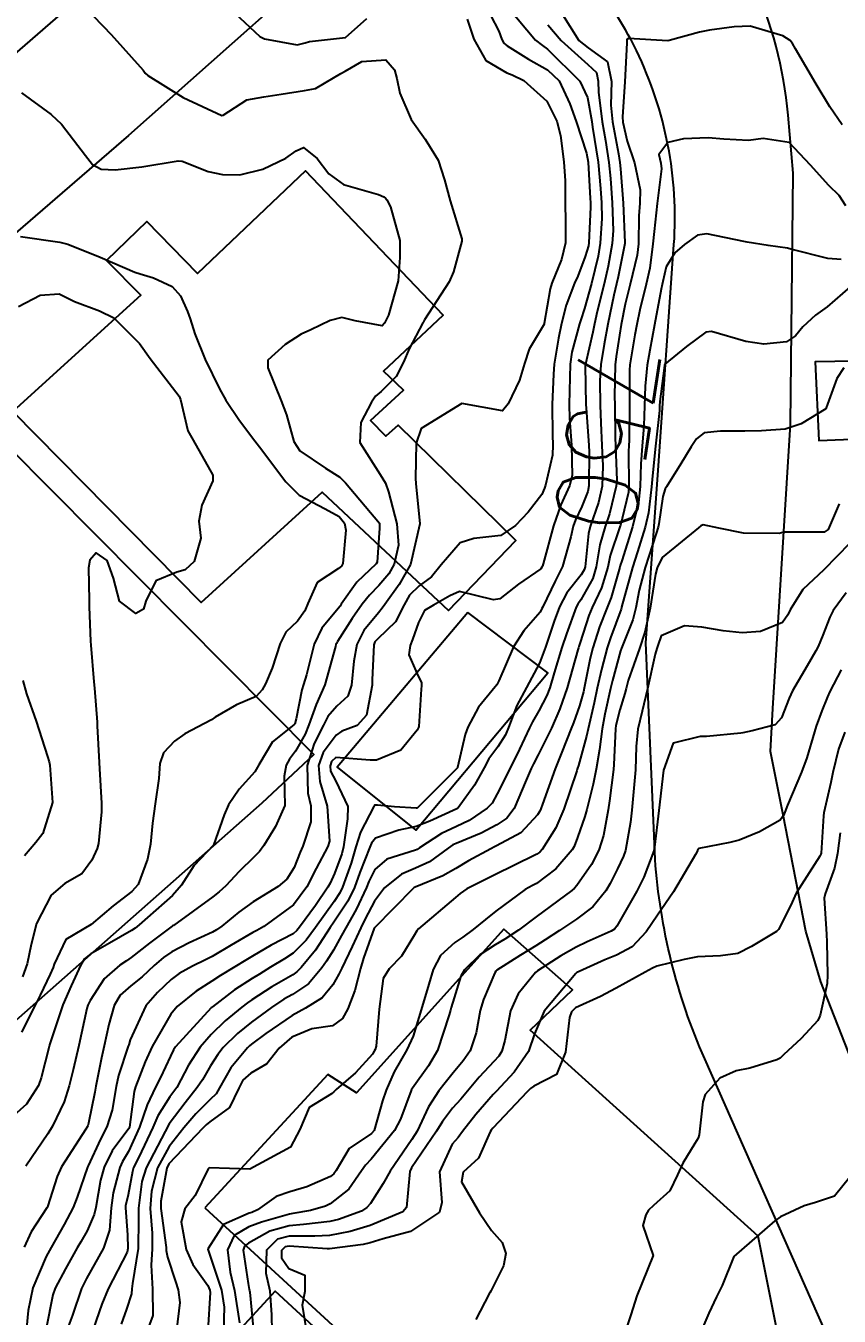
# Model space of a CAD drawing. Header units: metres. Extents: x 318500 to 325275, y 7408834 to 7428799.
# Drawn here: x 323023.5 to 323063.7, y 7421171.3 to 7421235.1 of the extents above; entities that cross this region are included whole.
import ezdxf
from ezdxf.enums import TextEntityAlignment as Align

# ---------------------------------------------------------------- set-up
doc = ezdxf.new("R2010")
doc.units = ezdxf.units.M
doc.header["$MEASUREMENT"] = 0
for name, color, linetype in [('Cotas', 45, 'Continuous'), ('Curvas de Nivel 1m', 11, 'Continuous'), ('Curvas de Nivel 5m', 15, 'Continuous'), ('Edificações', 30, 'Continuous'), ('Linha Férrea', 20, 'Continuous'), ('Vias Primárias', 230, 'Continuous')]:
    doc.layers.add(name, color=color, linetype=linetype)
doc.styles.add('Style-STANDARD', font='STANDARD.shx')

msp = doc.modelspace()

# ---------------------------------------------------------------- linework, layer by layer
at = {"layer": 'Curvas de Nivel 1m', "flags": 128}
for points, elevation in [([(323025.777, 7421236.724), (323027.326, 7421235.101), (323027.732, 7421234.696), (323029.303, 7421232.934), (323029.414, 7421232.791), (323029.535, 7421232.676), (323031.284, 7421231.575), (323033.205, 7421230.687), (323033.271, 7421230.713), (323034.433, 7421231.458), (323035.285, 7421231.607), (323036.134, 7421231.74), (323037.29, 7421231.931), (323037.83, 7421232.027), (323038.728, 7421232.556), (323039.091, 7421232.763), (323039.303, 7421232.877), (323040.124, 7421233.353), (323041.309, 7421233.44), (323041.738, 7421232.947), (323041.857, 7421232.512), (323042.008, 7421231.791), (323042.563, 7421230.501), (323043.256, 7421229.528), (323043.899, 7421228.483), (323044.207, 7421227.503), (323044.502, 7421226.477), (323045.072, 7421224.591), (323045.077, 7421224.471), (323044.668, 7421222.967), (323044.445, 7421222.471), (323043.233, 7421220.581), (323043.178, 7421220.489), (323043.162, 7421220.467), (323043.139, 7421220.439), (323042.464, 7421219.156), (323042.185, 7421218.504), (323041.82, 7421217.788), (323041.088, 7421217.039), (323040.8, 7421216.807), (323040.6, 7421216.525), (323040.081, 7421215.519), (323040.028, 7421214.53), (323041.036, 7421212.948), (323041.294, 7421212.516), (323041.445, 7421212.092), (323041.863, 7421210.507), (323041.934, 7421209.45), (323041.732, 7421208.509), (323041.46, 7421208.025), (323040.964, 7421207.456), (323040.503, 7421206.979), (323040.146, 7421206.528), (323039.651, 7421205.822), (323038.922, 7421204.678), (323038.869, 7421204.593), (323038.844, 7421204.541), (323038.821, 7421204.444), (323038.293, 7421202.549), (323037.869, 7421201.572), (323037.501, 7421200.561), (323037.32, 7421200.107), (323036.85, 7421199.264), (323036.555, 7421198.864), (323036.383, 7421198.577), (323036.28, 7421198.024), (323036.312, 7421196.578), (323035.851, 7421195.538), (323035.275, 7421194.593), (323035.07, 7421194.311), (323034.781, 7421194.025), (323034.065, 7421193.313), (323033.394, 7421192.614), (323033.061, 7421192.312), (323032.755, 7421192.071), (323030.809, 7421190.649), (323030.765, 7421190.624), (323030.739, 7421190.609), (323029.622, 7421189.771), (323028.716, 7421189.062), (323028.491, 7421188.904), (323028.148, 7421188.686), (323027.387, 7421188.006), (323026.684, 7421186.939), (323026.602, 7421186.781), (323026.568, 7421186.702), (323026.522, 7421186.546), (323026.125, 7421184.708), (323025.851, 7421183.502), (323025.655, 7421182.715), (323025.401, 7421181.935), (323024.83, 7421180.727), (323024.596, 7421180.348), (323023.502, 7421178.746)], 756), ([(323046.077, 7421236.459), (323046.905, 7421234.868), (323047.046, 7421234.444), (323047.144, 7421234.269), (323047.317, 7421234.129), (323048.365, 7421233.479), (323049.305, 7421232.952), (323049.882, 7421232.404), (323050.412, 7421231.27), (323050.722, 7421230.395), (323051.247, 7421228.836), (323051.322, 7421228.389), (323051.427, 7421226.592), (323051.439, 7421226.387), (323051.441, 7421226.162), (323051.35, 7421224.388), (323051.33, 7421224.245), (323051.18, 7421223.716), (323050.804, 7421222.755), (323050.647, 7421222.395), (323050.237, 7421221.311), (323049.998, 7421220.401), (323049.847, 7421219.685), (323049.641, 7421218.405), (323049.601, 7421217.904), (323049.546, 7421216.403), (323049.553, 7421214.89), (323049.579, 7421214.402), (323049.556, 7421213.899), (323049.206, 7421212.407), (323049.164, 7421212.272), (323049.023, 7421211.961), (323048.348, 7421211.082), (323047.735, 7421210.429), (323046.995, 7421209.925), (323045.661, 7421209.786), (323044.991, 7421209.558), (323044.055, 7421208.474), (323043.574, 7421207.878), (323042.964, 7421207.432), (323042.485, 7421206.969), (323042.213, 7421206.501), (323041.785, 7421205.659), (323040.924, 7421204.818), (323040.777, 7421204.667), (323040.722, 7421204.522), (323040.635, 7421202.791), (323040.629, 7421202.523), (323040.357, 7421201.046), (323039.897, 7421200.53), (323039.144, 7421200.259), (323038.863, 7421200.063), (323038.207, 7421199.192), (323037.986, 7421198.553), (323038.051, 7421197.771), (323038.406, 7421196.546), (323038.526, 7421194.812), (323038.443, 7421194.545), (323037.859, 7421193.469), (323037.404, 7421192.56), (323036.751, 7421191.675), (323035.276, 7421190.592), (323034.929, 7421190.405), (323034.736, 7421190.303), (323033.667, 7421189.67), (323032.718, 7421189.12), (323032.39, 7421188.95), (323031.744, 7421188.634), (323031.082, 7421188.267), (323030.7, 7421187.97), (323030.015, 7421187.335), (323029.439, 7421186.669), (323028.663, 7421184.998), (323028.593, 7421184.749), (323028.572, 7421184.681), (323028.09, 7421183.233), (323027.966, 7421182.687), (323027.777, 7421181.524), (323027.51, 7421180.691), (323027.203, 7421180.085), (323026.581, 7421178.758), (323026.56, 7421178.7), (323026.046, 7421177.219), (323025.84, 7421176.711), (323025.394, 7421175.86), (323024.754, 7421174.726), (323024.516, 7421174.285), (323023.85, 7421172.74), (323023.614, 7421171.612), (323023.546, 7421170.744)], 754), ([(323047.344, 7421236.054), (323048.714, 7421234.419), (323049.055, 7421234.151), (323049.316, 7421233.964), (323050.916, 7421232.394), (323051.288, 7421231.584), (323051.495, 7421230.387), (323051.544, 7421230.108), (323051.812, 7421228.381), (323051.933, 7421227.086), (323051.977, 7421226.379), (323051.994, 7421225.592), (323051.923, 7421224.379), (323051.818, 7421223.743), (323051.494, 7421222.385), (323051.148, 7421221.156), (323050.951, 7421220.583), (323050.893, 7421220.392), (323050.517, 7421218.998), (323050.434, 7421218.397), (323050.399, 7421217.082), (323050.387, 7421216.39), (323050.405, 7421215.721), (323050.503, 7421214.388), (323050.525, 7421212.901), (323050.399, 7421212.389), (323049.967, 7421211.444), (323049.603, 7421210.401), (323049.094, 7421208.521), (323049.061, 7421208.409), (323049.033, 7421208.356), (323048.978, 7421208.285), (323047.875, 7421207.518), (323046.955, 7421206.803), (323046.644, 7421206.753), (323044.96, 7421207.159), (323044.487, 7421206.937), (323043.677, 7421206.479), (323043.221, 7421206.211), (323042.937, 7421205.628), (323042.629, 7421204.79), (323042.512, 7421204.496), (323042.453, 7421204.035), (323042.905, 7421202.966), (323043.072, 7421202.657), (323043.075, 7421202.487), (323043.054, 7421202.331), (323042.939, 7421200.489), (323042.925, 7421200.434), (323042.867, 7421200.3), (323042.047, 7421199.307), (323040.845, 7421198.822), (323040.543, 7421198.824), (323038.846, 7421198.945), (323038.627, 7421198.759), (323038.552, 7421198.544), (323038.576, 7421198.282), (323038.832, 7421197.779), (323039.426, 7421196.534), (323039.421, 7421195.923), (323039.212, 7421194.536), (323039.133, 7421194.189), (323038.77, 7421193.219), (323038.561, 7421192.745), (323038.443, 7421192.545), (323037.827, 7421191.63), (323037.046, 7421190.565), (323036.914, 7421190.391), (323036.735, 7421190.239), (323035.638, 7421189.675), (323034.718, 7421189.131), (323034.391, 7421188.927), (323033.842, 7421188.609), (323033.139, 7421188.18), (323032.699, 7421187.901), (323031.928, 7421187.395), (323030.987, 7421186.645), (323030.676, 7421186.266), (323029.754, 7421184.664), (323029.407, 7421183.911), (323028.929, 7421182.676), (323028.87, 7421182.433), (323028.626, 7421180.68), (323028.599, 7421180.614), (323027.769, 7421179.508), (323027.373, 7421178.692), (323027.202, 7421178.063), (323026.961, 7421176.696), (323026.889, 7421176.352), (323026.533, 7421175.553), (323026.221, 7421175.008), (323026.051, 7421174.707), (323025.466, 7421173.672), (323024.957, 7421172.723), (323024.838, 7421172.382), (323024.511, 7421170.729)], 753), ([(323050.06, 7421235.682), (323050.861, 7421234.395), (323051.316, 7421234.031), (323052.276, 7421233.342), (323052.479, 7421232.372), (323052.446, 7421231.209), (323052.533, 7421230.371), (323052.819, 7421228.793), (323052.885, 7421228.365), (323052.921, 7421228.049), (323053.052, 7421226.363), (323053.139, 7421224.413), (323053.134, 7421224.361), (323052.809, 7421222.722), (323052.726, 7421222.367), (323052.59, 7421221.804), (323052.295, 7421220.373), (323052.115, 7421219.385), (323051.953, 7421218.377), (323051.905, 7421217.571), (323051.917, 7421216.372), (323051.942, 7421215.501), (323052.004, 7421214.371), (323052.048, 7421213.367), (323052.007, 7421212.37), (323051.831, 7421211.558), (323051.418, 7421210.376), (323051.34, 7421210.033), (323051.17, 7421208.378), (323051.131, 7421208.225), (323050.974, 7421207.981), (323050.267, 7421207.084), (323049.902, 7421206.396), (323049.646, 7421205.692), (323049.207, 7421204.406), (323048.912, 7421203.617), (323048.278, 7421202.419), (323047.792, 7421201.521), (323047.375, 7421200.432), (323047.226, 7421200.073), (323046.856, 7421199.474), (323046.413, 7421198.878), (323046.182, 7421198.447), (323045.699, 7421197.584), (323044.899, 7421196.459), (323044.854, 7421196.425), (323044.819, 7421196.406), (323043.487, 7421195.803), (323042.806, 7421195.541), (323041.95, 7421195.355), (323040.797, 7421194.961), (323040.601, 7421194.713), (323040.524, 7421194.523), (323040.035, 7421193.263), (323039.76, 7421192.53), (323039.435, 7421191.852), (323038.743, 7421190.813), (323038.561, 7421190.543), (323037.842, 7421189.434), (323037.124, 7421188.564), (323036.917, 7421188.357), (323036.705, 7421188.206), (323035.672, 7421187.608), (323034.685, 7421186.965), (323034.471, 7421186.815), (323034.182, 7421186.605), (323033.358, 7421185.928), (323032.666, 7421185.26), (323032.129, 7421184.628), (323031.547, 7421183.736), (323030.971, 7421182.645), (323030.834, 7421182.44), (323030.623, 7421182.172), (323030.038, 7421181.229), (323029.791, 7421180.662), (323029.098, 7421179.185), (323028.839, 7421178.676), (323028.776, 7421178.478), (323028.56, 7421177.338), (323028.441, 7421176.791), (323028.431, 7421176.681), (323028.53, 7421175.353), (323028.553, 7421174.68), (323028.518, 7421174.504), (323027.585, 7421172.689), (323027.261, 7421171.92), (323026.829, 7421170.696)], 751), ([(323049.332, 7421235.178), (323049.987, 7421234.403), (323051.308, 7421233.206), (323051.734, 7421232.813), (323051.823, 7421232.382), (323051.829, 7421231.844), (323052.016, 7421230.379), (323052.181, 7421229.451), (323052.35, 7421228.373), (323052.43, 7421227.57), (323052.517, 7421226.371), (323052.562, 7421225.008), (323052.517, 7421224.37), (323052.311, 7421223.235), (323052.11, 7421222.376), (323051.76, 7421220.995), (323051.627, 7421220.383), (323051.546, 7421219.971), (323051.185, 7421218.389), (323051.173, 7421218.325), (323051.208, 7421216.379), (323051.215, 7421216.243), (323051.351, 7421214.377), (323051.367, 7421214.065), (323051.354, 7421212.377), (323051.305, 7421212.098), (323051.015, 7421211.368), (323050.695, 7421210.695), (323050.578, 7421210.386), (323050.46, 7421209.853), (323050.052, 7421208.394), (323049.693, 7421207.675), (323049.071, 7421206.408), (323049.036, 7421206.321), (323048.946, 7421206.136), (323048.144, 7421205.209), (323047.632, 7421204.429), (323046.903, 7421202.734), (323046.805, 7421202.537), (323046.718, 7421202.442), (323045.903, 7421201.432), (323045.372, 7421200.455), (323045.238, 7421200.082), (323044.865, 7421198.46), (323044.857, 7421198.443), (323044.84, 7421198.419), (323042.92, 7421196.489), (323042.857, 7421196.452), (323042.819, 7421196.44), (323041.745, 7421196.506), (323040.893, 7421196.591), (323040.821, 7421196.602), (323040.752, 7421196.589), (323040.712, 7421196.521), (323040.063, 7421195.265), (323039.832, 7421194.53), (323039.59, 7421193.72), (323039.171, 7421192.536), (323039.04, 7421192.255), (323038.753, 7421191.829), (323037.834, 7421190.554), (323037.372, 7421189.919), (323036.721, 7421189.276), (323036.297, 7421188.996), (323035.616, 7421188.586), (323035.056, 7421188.244), (323034.701, 7421188.028), (323033.831, 7421187.471), (323032.736, 7421186.619), (323032.706, 7421186.594), (323032.679, 7421186.568), (323030.915, 7421184.646), (323030.809, 7421184.496), (323030.653, 7421184.182), (323030.165, 7421183.129), (323029.92, 7421182.661), (323029.505, 7421181.778), (323029.134, 7421180.672), (323028.588, 7421179.467), (323028.284, 7421178.982), (323028.147, 7421178.684), (323027.826, 7421177.423), (323027.732, 7421176.688), (323027.646, 7421175.576), (323027.353, 7421174.692), (323026.505, 7421173.191), (323026.265, 7421172.704), (323025.813, 7421171.377), (323025.564, 7421170.714)], 752), ([(323023.286, 7421231.805), (323024.752, 7421230.738), (323025.263, 7421230.262), (323026.451, 7421228.712), (323026.798, 7421228.269), (323027.233, 7421228.031), (323027.928, 7421227.998), (323029.235, 7421228.154), (323031.04, 7421228.455), (323031.238, 7421228.428), (323032.518, 7421227.916), (323033.232, 7421227.774), (323034.083, 7421227.76), (323035.234, 7421228.039), (323036.364, 7421228.583), (323036.875, 7421228.946), (323037.248, 7421229.11), (323037.921, 7421228.56), (323038.494, 7421227.813), (323039.227, 7421227.282), (323040.956, 7421226.79), (323041.221, 7421226.664), (323041.301, 7421226.599), (323041.368, 7421226.518), (323041.551, 7421226.179), (323041.999, 7421224.508), (323042.008, 7421223.677), (323041.924, 7421222.509), (323041.441, 7421220.814), (323041.29, 7421220.518), (323041.239, 7421220.417), (323041.137, 7421220.292), (323039.8, 7421220.533), (323039.142, 7421220.696), (323038.566, 7421220.549), (323037.599, 7421220.097), (323037.13, 7421219.886), (323036.332, 7421219.372), (323035.483, 7421218.594), (323035.48, 7421218.219), (323036.136, 7421216.584), (323036.393, 7421215.9), (323036.755, 7421214.575), (323037.053, 7421214.12), (323038.332, 7421213.26), (323039.034, 7421212.805), (323039.314, 7421212.537), (323041, 7421210.538), (323041.005, 7421210.52), (323040.998, 7421210.282), (323040.887, 7421208.615), (323040.831, 7421208.521), (323039.88, 7421207.617), (323039.106, 7421206.538), (323039.047, 7421206.441), (323038.947, 7421206.317), (323038.14, 7421205.343), (323037.767, 7421204.557), (323037.381, 7421203.039), (323037.237, 7421202.565), (323037.161, 7421202.301), (323036.874, 7421200.855), (323036.819, 7421200.623), (323036.76, 7421200.572), (323035.712, 7421199.733), (323035.031, 7421198.597), (323034.836, 7421198.237), (323034.05, 7421197.385), (323033.532, 7421196.613), (323033.311, 7421196.117), (323032.79, 7421194.62), (323031.818, 7421193.591), (323031.207, 7421192.643), (323030.755, 7421192.133), (323029.104, 7421190.675), (323028.906, 7421190.509), (323028.736, 7421190.396), (323027.643, 7421189.774), (323026.718, 7421189.241), (323026.414, 7421189.005), (323026.229, 7421188.707), (323025.74, 7421187.668), (323025.334, 7421186.72), (323024.676, 7421184.746), (323024.674, 7421184.73), (323024.659, 7421184.669), (323024.259, 7421183.113), (323024.127, 7421182.738), (323023.543, 7421181.819), (323022.603, 7421180.971)], 757), ([(323064.061, 7421226.217), (323063.731, 7421226.728), (323063.23, 7421227.232), (323062.313, 7421228.239), (323061.257, 7421229.354), (323059.977, 7421229.552), (323059.258, 7421229.454), (323058.029, 7421229.528), (323057.259, 7421229.581), (323056.038, 7421229.543), (323055.255, 7421229.353), (323054.82, 7421228.763), (323054.915, 7421228.335), (323054.951, 7421228.048), (323054.732, 7421226.337), (323054.579, 7421224.96), (323054.528, 7421224.34), (323054.368, 7421223.146), (323054.187, 7421222.345), (323053.875, 7421221.077), (323053.725, 7421220.351), (323053.633, 7421219.852), (323053.386, 7421218.356), (323053.364, 7421218.098), (323053.362, 7421216.356), (323053.35, 7421214.643), (323053.331, 7421214.356), (323053.317, 7421214.095), (323053.338, 7421212.355), (323053.311, 7421212.071), (323053.006, 7421210.77), (323052.924, 7421210.438), (323052.893, 7421210.361), (323052.418, 7421208.933), (323052.29, 7421208.367), (323051.988, 7421207.346), (323051.523, 7421206.374), (323051.349, 7421205.971), (323050.924, 7421204.633), (323050.86, 7421204.442), (323050.839, 7421204.381), (323050.807, 7421204.27), (323050.291, 7421202.389), (323049.921, 7421201.358), (323049.501, 7421200.401), (323049.299, 7421199.968), (323048.85, 7421199.083), (323048.616, 7421198.641), (323048.507, 7421198.415), (323048.248, 7421197.833), (323047.669, 7421196.427), (323047.299, 7421195.946), (323046.808, 7421195.615), (323046.032, 7421195.217), (323044.794, 7421194.704), (323044.627, 7421194.628), (323044.398, 7421194.466), (323043.473, 7421193.786), (323042.775, 7421193.48), (323042.084, 7421193.187), (323041.243, 7421192.513), (323040.753, 7421191.843), (323040.286, 7421190.983), (323040.069, 7421190.527), (323039.648, 7421189.609), (323039.129, 7421188.536), (323038.995, 7421188.248), (323038.697, 7421187.706), (323038.16, 7421187.076), (323037.345, 7421186.56), (323036.676, 7421186.202), (323035.377, 7421185.299), (323034.662, 7421184.775), (323034.566, 7421184.696), (323034.469, 7421184.602), (323033.652, 7421183.603), (323033.088, 7421182.615), (323032.916, 7421182.326), (323032.621, 7421182.047), (323031.911, 7421181.33), (323031.328, 7421180.639), (323030.591, 7421179.718), (323030.018, 7421178.658), (323029.714, 7421177.512), (323029.655, 7421176.663), (323029.751, 7421175.442), (323029.76, 7421174.661), (323029.707, 7421173.857), (323029.778, 7421172.661), (323029.784, 7421171.357), (323029.529, 7421170.664)], 749), ([(323063.836, 7421223.565), (323063.181, 7421223.619), (323061.347, 7421224.089), (323061.188, 7421224.133), (323060.223, 7421224.265), (323059.192, 7421224.426), (323059.018, 7421224.457), (323057.198, 7421224.836), (323056.731, 7421224.78), (323056.087, 7421224.321), (323055.602, 7421223.907), (323055.173, 7421223.209), (323055.011, 7421222.484), (323054.978, 7421222.333), (323054.928, 7421222.104), (323054.605, 7421220.338), (323054.371, 7421219.092), (323054.243, 7421218.343), (323054.136, 7421217.302), (323054.107, 7421216.345), (323054.08, 7421215.355), (323053.991, 7421214.346), (323053.925, 7421213.469), (323053.89, 7421212.347), (323053.804, 7421211.563), (323053.509, 7421210.352), (323052.983, 7421208.673), (323052.906, 7421208.436), (323052.888, 7421208.361), (323052.459, 7421206.863), (323052.269, 7421206.367), (323051.889, 7421205.417), (323051.556, 7421204.374), (323051.426, 7421203.864), (323051.127, 7421202.378), (323051.085, 7421202.191), (323050.887, 7421201.509), (323050.59, 7421200.669), (323050.482, 7421200.386), (323050.025, 7421199.22), (323049.689, 7421198.397), (323049.056, 7421196.64), (323048.98, 7421196.408), (323048.93, 7421196.296), (323048.815, 7421196.109), (323047.995, 7421195.229), (323046.792, 7421194.578), (323046.696, 7421194.536), (323046.501, 7421194.443), (323045.397, 7421193.838), (323044.775, 7421193.468), (323044.133, 7421193.106), (323042.761, 7421192.544), (323042.722, 7421192.529), (323042.678, 7421192.491), (323040.74, 7421190.52), (323040.214, 7421189.029), (323040.062, 7421188.526), (323039.782, 7421187.44), (323039.426, 7421186.533), (323039.168, 7421186.043), (323038.671, 7421185.681), (323037.653, 7421185.538), (323036.666, 7421185.133), (323036.042, 7421184.579), (323035.421, 7421183.815), (323034.641, 7421183.347), (323034.238, 7421183.002), (323034.049, 7421182.606), (323033.584, 7421181.642), (323032.605, 7421180.947), (323032.427, 7421180.799), (323032.266, 7421180.625), (323030.582, 7421178.861), (323030.478, 7421178.652), (323030.188, 7421177.023), (323030.178, 7421176.656), (323030.45, 7421174.722), (323030.449, 7421174.651), (323030.451, 7421174.583), (323030.516, 7421174.247), (323030.91, 7421173.05), (323031.048, 7421172.642), (323031.118, 7421172.013), (323030.953, 7421170.643)], 748), ([(323023.238, 7421224.711), (323025.186, 7421224.433), (323025.578, 7421224.33), (323027.175, 7421223.689), (323028.897, 7421222.95), (323029.163, 7421222.855), (323029.825, 7421222.67), (323030.736, 7421222.237), (323031.151, 7421221.776), (323031.507, 7421221.008), (323031.63, 7421220.643), (323031.866, 7421219.902), (323032.375, 7421218.631), (323033.088, 7421217.175), (323033.4, 7421216.617), (323034.067, 7421215.613), (323034.826, 7421214.602), (323035.056, 7421214.302), (323036.367, 7421212.58), (323037.02, 7421211.922), (323038.316, 7421211.245), (323039.005, 7421210.868), (323039.276, 7421210.537), (323039.341, 7421210.192), (323039.186, 7421208.538), (323039.113, 7421208.404), (323038.976, 7421208.291), (323037.911, 7421207.611), (323037.449, 7421206.563), (323037.301, 7421206.208), (323036.937, 7421205.696), (323036.361, 7421205.146), (323036.083, 7421204.583), (323035.691, 7421203.372), (323035.36, 7421202.593), (323035.201, 7421202.29), (323034.891, 7421201.974), (323033.93, 7421201.563), (323032.875, 7421200.938), (323032.687, 7421200.809), (323032.34, 7421200.628), (323031.376, 7421200.128), (323030.857, 7421199.765), (323030.318, 7421199.188), (323030.136, 7421198.661), (323030.079, 7421197.908), (323029.904, 7421196.664), (323029.772, 7421195.699), (323029.67, 7421194.667), (323029.519, 7421193.928), (323029.064, 7421192.675), (323028.756, 7421192.322), (323027.821, 7421191.618), (323026.74, 7421190.7), (323025.487, 7421189.96), (323024.913, 7421188.727), (323024.861, 7421188.575), (323024.703, 7421188.246), (323024.216, 7421187.208), (323023.981, 7421186.74), (323023.291, 7421185.376)], 758), ([(323023.145, 7421221.245), (323024.211, 7421221.805), (323025.151, 7421221.873), (323025.918, 7421221.489), (323027.143, 7421221.028), (323027.861, 7421220.693), (323029.121, 7421219.418), (323029.65, 7421218.672), (323031.082, 7421216.813), (323031.149, 7421216.649), (323031.522, 7421215.101), (323031.777, 7421214.639), (323032.75, 7421212.908), (323032.749, 7421212.624), (323032.215, 7421211.429), (323032.063, 7421210.634), (323032.155, 7421209.796), (323031.83, 7421208.637), (323031.393, 7421208.225), (323030.972, 7421208.115), (323029.94, 7421207.691), (323029.44, 7421206.673), (323029.332, 7421206.286), (323028.941, 7421206.064), (323028.145, 7421206.688), (323027.837, 7421207.821), (323027.525, 7421208.695), (323026.984, 7421209.065), (323026.672, 7421208.705), (323026.602, 7421208.333), (323026.636, 7421206.705), (323026.644, 7421206.403), (323026.711, 7421204.703), (323026.723, 7421204.508), (323026.87, 7421202.7), (323026.895, 7421202.375), (323027.032, 7421200.698), (323027.041, 7421200.525), (323027.13, 7421198.697), (323027.149, 7421198.385), (323027.249, 7421196.696), (323027.246, 7421196.263), (323027.096, 7421194.697), (323027.032, 7421194.452), (323026.778, 7421193.882), (323026.276, 7421193.199), (323025.442, 7421192.72), (323024.754, 7421192.148), (323024.03, 7421190.741), (323023.766, 7421189.703), (323023.566, 7421188.747), (323023.335, 7421188.116)], 759), ([(323064.285, 7421222.213), (323063.15, 7421221.229), (323062.563, 7421220.819), (323061.947, 7421220.242), (323061.577, 7421219.802), (323061.129, 7421219.501), (323060.006, 7421219.387), (323059.128, 7421219.513), (323057.422, 7421220.019), (323057.135, 7421219.98), (323056.178, 7421219.266), (323055.111, 7421218.39), (323055.095, 7421218.346), (323055.095, 7421218.33), (323054.869, 7421216.548), (323054.856, 7421216.333), (323054.846, 7421216.102), (323054.65, 7421214.336), (323054.503, 7421212.873), (323054.46, 7421212.339), (323054.308, 7421211.043), (323054.148, 7421210.343), (323053.763, 7421209.124), (323053.522, 7421208.352), (323052.976, 7421206.385), (323052.971, 7421206.36), (323052.967, 7421206.343), (323052.949, 7421206.292), (323052.42, 7421204.872), (323052.258, 7421204.367), (323051.977, 7421203.302), (323051.774, 7421202.371), (323051.613, 7421201.649), (323051.315, 7421200.376), (323051.234, 7421200.006), (323050.843, 7421198.549), (323050.8, 7421198.421), (323050.785, 7421198.381), (323050.753, 7421198.295), (323050.117, 7421196.391), (323049.724, 7421195.479), (323049.045, 7421194.406), (323048.925, 7421194.271), (323048.786, 7421194.174), (323047.61, 7421193.595), (323046.771, 7421193.176), (323046.283, 7421192.929), (323045.323, 7421192.454), (323044.983, 7421192.233), (323044.756, 7421192.034), (323042.933, 7421190.487), (323042.842, 7421190.385), (323042.735, 7421190.189), (323042.092, 7421189.127), (323041.481, 7421188.508), (323041.184, 7421188.032), (323040.983, 7421186.515), (323040.83, 7421184.686), (323040.78, 7421184.518), (323040.742, 7421184.435), (323040.656, 7421184.278), (323039.806, 7421183.365), (323038.855, 7421182.538), (323038.746, 7421182.421), (323038.627, 7421182.321), (323037.528, 7421181.645), (323037.053, 7421180.563), (323036.591, 7421179.683), (323034.58, 7421178.6), (323032.58, 7421178.663), (323032.521, 7421178.621), (323031.888, 7421177.302), (323031.377, 7421176.638), (323031.183, 7421175.998), (323031.444, 7421174.636), (323031.769, 7421173.887), (323032.502, 7421172.846), (323032.602, 7421172.619), (323032.623, 7421172.494), (323032.502, 7421170.62)], 747), ([(323063.966, 7421218.217), (323063.628, 7421217.696), (323063.1, 7421216.23), (323063.08, 7421216.197), (323061.865, 7421215.449), (323061.069, 7421215.188), (323059.897, 7421215.097), (323059.068, 7421215.08), (323057.86, 7421215.091), (323057.067, 7421215.001), (323056.677, 7421214.701), (323056.422, 7421214.316), (323055.899, 7421213.47), (323055.189, 7421212.328), (323055.125, 7421212.232), (323055.023, 7421211.852), (323054.825, 7421210.51), (323054.787, 7421210.333), (323054.69, 7421210.027), (323054.136, 7421208.343), (323053.84, 7421207.224), (323053.676, 7421206.349), (323053.528, 7421205.764), (323052.97, 7421204.359), (323052.919, 7421204.221), (323052.518, 7421202.75), (323052.429, 7421202.365), (323052.148, 7421201.1), (323052.02, 7421200.369), (323051.885, 7421199.339), (323051.721, 7421198.371), (323051.565, 7421197.641), (323051.252, 7421196.376), (323051.151, 7421196.041), (323050.799, 7421194.998), (323050.621, 7421194.555), (323050.526, 7421194.384), (323049.718, 7421193.454), (323048.765, 7421192.729), (323048.56, 7421192.616), (323048.21, 7421192.418), (323046.749, 7421191.358), (323046.246, 7421190.944), (323045.641, 7421190.451), (323045.117, 7421190.074), (323044.73, 7421189.802), (323044.025, 7421189.166), (323043.656, 7421188.476), (323043.433, 7421187.745), (323043.058, 7421186.484), (323042.667, 7421185.177), (323042.357, 7421184.495), (323041.73, 7421183.417), (323041.323, 7421182.51), (323041.154, 7421181.98), (323040.728, 7421180.518), (323040.598, 7421180.366), (323039.502, 7421179.619), (323038.854, 7421178.537), (323038.748, 7421178.368), (323038.576, 7421178.242), (323037.403, 7421177.722), (323036.564, 7421177.478), (323035.891, 7421177.249), (323034.971, 7421176.594), (323034.684, 7421176.462), (323034.547, 7421176.423), (323033.289, 7421175.863), (323032.521, 7421174.677), (323032.508, 7421174.632), (323032.52, 7421174.594), (323033.184, 7421172.613), (323033.321, 7421171.778), (323033.28, 7421170.612)], 746), ([(323064.901, 7421210.201), (323062.98, 7421208.23), (323061.943, 7421207.263), (323061.308, 7421206.246), (323061.195, 7421205.998), (323060.941, 7421205.618), (323059.849, 7421205.182), (323058.932, 7421205.112), (323058.004, 7421205.219), (323056.937, 7421205.402), (323056.082, 7421205.458), (323054.93, 7421204.967), (323054.769, 7421204.486), (323054.723, 7421204.333), (323054.637, 7421204.054), (323054.263, 7421202.34), (323053.992, 7421201.235), (323053.784, 7421200.346), (323053.702, 7421199.503), (323053.658, 7421198.348), (323053.547, 7421197.069), (323053.479, 7421196.35), (323053.409, 7421195.753), (323053.166, 7421194.354), (323053.073, 7421194.068), (323052.776, 7421193.453), (323052.403, 7421192.726), (323052.195, 7421192.366), (323051.55, 7421191.574), (323050.746, 7421190.951), (323049.897, 7421190.393), (323049.198, 7421189.938), (323048.729, 7421189.647), (323047.968, 7421189.174), (323046.8, 7421188.439), (323046.756, 7421188.392), (323046.708, 7421188.3), (323046.146, 7421186.987), (323045.984, 7421186.447), (323045.78, 7421185.338), (323045.482, 7421184.452), (323045.146, 7421183.962), (323044.644, 7421183.365), (323044.24, 7421182.862), (323043.931, 7421182.47), (323043.417, 7421181.679), (323042.858, 7421180.486), (323042.596, 7421180.062), (323041.52, 7421178.506), (323041.189, 7421177.892), (323040.556, 7421176.905), (323040.378, 7421176.696), (323040.115, 7421176.524), (323038.974, 7421176.107), (323038.542, 7421176.009), (323037.236, 7421175.863), (323036.539, 7421175.804), (323035.579, 7421175.54), (323034.525, 7421174.94), (323034.328, 7421174.797), (323034.257, 7421174.603), (323034.503, 7421172.941), (323034.56, 7421172.658), (323034.571, 7421172.599), (323034.584, 7421172.514), (323034.759, 7421170.596)], 744), ([(323064.09, 7421207.086), (323063.443, 7421206.223), (323063.277, 7421205.893), (323062.932, 7421204.996), (323062.7, 7421204.447), (323062.585, 7421204.225), (323062.159, 7421203.478), (323061.424, 7421202.242), (323061.262, 7421201.877), (323060.88, 7421200.916), (323060.568, 7421200.562), (323059.44, 7421200.271), (323058.979, 7421200.168), (323058.868, 7421200.151), (323057.176, 7421199.987), (323056.865, 7421199.989), (323055.527, 7421199.653), (323055.048, 7421198.327), (323054.82, 7421196.33), (323054.607, 7421194.519), (323054.566, 7421194.333), (323054.072, 7421193.039), (323053.734, 7421192.345), (323052.743, 7421190.611), (323052.632, 7421190.47), (323052.466, 7421190.363), (323051.266, 7421189.841), (323050.728, 7421189.577), (323049.972, 7421189.14), (323048.818, 7421188.408), (323048.709, 7421188.323), (323047.851, 7421187.264), (323047.481, 7421186.428), (323047.192, 7421184.959), (323047.057, 7421184.434), (323046.904, 7421184.189), (323046.652, 7421183.918), (323045.936, 7421183.151), (323045.348, 7421182.453), (323045.02, 7421182.063), (323044.617, 7421181.613), (323044.123, 7421180.951), (323043.819, 7421180.472), (323042.582, 7421178.663), (323042.505, 7421178.491), (323042.341, 7421176.705), (323042.158, 7421176.496), (323040.543, 7421175.821), (323039.556, 7421175.514), (323038.532, 7421175.325), (323037.798, 7421175.284), (323036.531, 7421175.284), (323035.961, 7421175.146), (323035.408, 7421174.587), (323035.385, 7421173.463), (323035.571, 7421172.584), (323035.659, 7421171.406), (323035.678, 7421170.582)], 743), ([(323063.839, 7421203.283), (323063.284, 7421202.216), (323063.156, 7421201.958), (323062.886, 7421201.261), (323062.596, 7421200.502), (323062.511, 7421200.225), (323062.142, 7421198.939), (323061.876, 7421198.234), (323061.176, 7421196.598), (323061.052, 7421196.247), (323060.987, 7421196.077), (323060.814, 7421195.847), (323059.792, 7421195.279), (323058.799, 7421194.868), (323058.325, 7421194.757), (323056.792, 7421194.446), (323056.735, 7421194.356), (323056.713, 7421194.301), (323056.637, 7421194.152), (323055.55, 7421192.318), (323054.748, 7421191.163), (323054.193, 7421190.338), (323053.493, 7421189.584), (323052.722, 7421189.172), (323052.142, 7421188.942), (323050.876, 7421188.378), (323050.766, 7421188.323), (323050.709, 7421188.278), (323049.139, 7421186.403), (323048.669, 7421185.289), (323048.366, 7421184.414), (323047.666, 7421183.403), (323046.771, 7421182.438), (323046.628, 7421182.285), (323045.765, 7421181.302), (323045.103, 7421180.455), (323044.886, 7421180.169), (323044.594, 7421179.841), (323043.966, 7421178.469), (323044.077, 7421176.948), (323043.97, 7421176.469), (323042.54, 7421175.525), (323041.177, 7421175.151), (323040.534, 7421174.964), (323040.185, 7421174.872), (323038.522, 7421174.654), (323038.409, 7421174.655), (323036.523, 7421174.799), (323036.334, 7421174.762), (323036.149, 7421174.576), (323036.15, 7421174.21), (323036.511, 7421173.693), (323037.304, 7421173.354), (323037.309, 7421172.558), (323037.178, 7421171.872), (323037.392, 7421170.556)], 742), ([(323064.011, 7421200.209), (323063.703, 7421199.371), (323063.43, 7421198.214), (323063.329, 7421197.721), (323062.983, 7421196.218), (323062.965, 7421196.071), (323062.845, 7421194.219), (323062.838, 7421194.171), (323062.789, 7421194.081), (323061.608, 7421192.237), (323061.344, 7421191.659), (323060.743, 7421190.446), (323060.643, 7421190.35), (323060.469, 7421190.254), (323059.396, 7421189.604), (323058.725, 7421189.254), (323057.871, 7421189.14), (323056.722, 7421189.103), (323056.073, 7421188.957), (323054.714, 7421188.628), (323054.508, 7421188.538), (323054.136, 7421188.339), (323052.702, 7421187.553), (323051.929, 7421187.136), (323050.692, 7421186.568), (323050.493, 7421186.383), (323050.394, 7421186.093), (323050.202, 7421184.387), (323049.757, 7421183.28), (323048.634, 7421182.703), (323048.464, 7421182.581), (323048.309, 7421182.415), (323046.612, 7421180.632), (323046.519, 7421180.532), (323046.47, 7421180.441), (323045.897, 7421179.137), (323045.141, 7421178.454), (323045.06, 7421177.968), (323045.941, 7421176.446), (323046.541, 7421175.56), (323047.074, 7421174.97), (323047.255, 7421174.429), (323047.13, 7421173.821), (323046.502, 7421172.56), (323046.457, 7421172.484), (323046.431, 7421172.441), (323045.76, 7421171.168)], 741), ([(323064.261, 7421178.203), (323063.509, 7421177.267), (323062.561, 7421176.944), (323062.006, 7421176.78), (323060.838, 7421176.246), (323060.548, 7421176.044), (323058.53, 7421174.28), (323057.943, 7421172.851), (323057.675, 7421172.288), (323057.298, 7421171.482), (323056.778, 7421170.297)], 739)]:
    msp.add_lwpolyline(points, dxfattribs=dict(at, elevation=elevation))
at = {"layer": 'Curvas de Nivel 5m', "flags": 128}
for points, elevation in [([(323033.344, 7421236.21), (323035.088, 7421234.602), (323035.319, 7421234.484), (323036.932, 7421234.191), (323037.317, 7421234.284), (323037.543, 7421234.343), (323039.32, 7421234.55), (323040.379, 7421235.49)], 755), ([(323045.335, 7421235.45), (323045.671, 7421234.465), (323046.264, 7421233.41), (323047.304, 7421232.801), (323047.563, 7421232.697), (323048.147, 7421232.427), (323049.285, 7421231.394), (323049.766, 7421230.405), (323049.961, 7421229.702), (323050.113, 7421228.401), (323050.176, 7421227.455), (323050.184, 7421226.4), (323050.199, 7421225.406), (323050.2, 7421224.4), (323050.005, 7421223.575), (323049.531, 7421222.406), (323049.447, 7421222.117), (323049.15, 7421220.41), (323049.139, 7421220.371), (323048.408, 7421219.133), (323048.168, 7421218.424), (323047.918, 7421217.607), (323047.364, 7421216.436), (323047.076, 7421216.087), (323045.08, 7421216.46), (323043.067, 7421215.221), (323042.806, 7421214.494), (323042.776, 7421212.752), (323042.805, 7421212.493), (323042.987, 7421210.504), (323042.532, 7421208.497), (323041.973, 7421207.497), (323041.259, 7421206.515), (323041.132, 7421206.333), (323040.944, 7421206.108), (323040.224, 7421205.234), (323039.877, 7421204.53), (323039.726, 7421203.717), (323039.622, 7421202.533), (323039.44, 7421201.986), (323038.884, 7421201.484), (323038.447, 7421200.976), (323038.232, 7421200.55), (323037.773, 7421199.64), (323037.419, 7421198.561), (323037.461, 7421197.195), (323037.597, 7421196.558), (323037.601, 7421195.765), (323037.207, 7421194.564), (323037.083, 7421194.269), (323036.774, 7421193.512), (323036.411, 7421192.929), (323035.984, 7421192.582), (323034.752, 7421191.824), (323034.044, 7421191.31), (323033.208, 7421190.615), (323032.932, 7421190.424), (323032.736, 7421190.322), (323031.582, 7421189.782), (323030.72, 7421189.338), (323030.312, 7421189.06), (323029.849, 7421188.663), (323029.258, 7421188.115), (323028.695, 7421187.655), (323028.178, 7421187.195), (323027.874, 7421186.688), (323027.611, 7421185.75), (323027.378, 7421184.693), (323027.244, 7421184.101), (323026.964, 7421182.697), (323026.911, 7421182.412), (323026.603, 7421180.877), (323026.564, 7421180.737), (323026.551, 7421180.701), (323026.466, 7421180.569), (323025.274, 7421178.72), (323025.053, 7421178.243), (323024.576, 7421176.73), (323024.568, 7421176.712), (323024.549, 7421176.683), (323023.771, 7421175.501), (323023.423, 7421174.746)], 755), ([(323063.883, 7421230.221), (323063.283, 7421231.124), (323062.596, 7421232.237), (323061.584, 7421233.981), (323061.437, 7421234.249), (323061.322, 7421234.401), (323060.955, 7421234.626), (323059.332, 7421235.106), (323058.546, 7421235.077), (323057.329, 7421234.906), (323056.827, 7421234.816), (323055.321, 7421234.396), (323055.265, 7421234.387), (323053.322, 7421234.496), (323053.23, 7421234.452), (323053.234, 7421234.361), (323053.238, 7421234.28), (323053.135, 7421232.362), (323053.017, 7421230.62), (323053.038, 7421230.363), (323053.256, 7421229.425), (323053.611, 7421228.354), (323053.899, 7421227.023), (323053.873, 7421226.35), (323053.827, 7421225.734), (323053.808, 7421224.351), (323053.744, 7421223.789), (323053.395, 7421222.356), (323053.15, 7421221.37), (323052.949, 7421220.363), (323052.701, 7421218.782), (323052.66, 7421218.367), (323052.632, 7421216.821), (323052.635, 7421216.364), (323052.651, 7421214.777), (323052.666, 7421214.364), (323052.74, 7421212.657), (323052.712, 7421212.363), (323052.371, 7421211.005), (323052.157, 7421210.368), (323051.898, 7421209.464), (323051.719, 7421208.373), (323051.549, 7421207.797), (323050.956, 7421206.75), (323050.805, 7421206.529), (323050.729, 7421206.383), (323050.255, 7421205.065), (323050.025, 7421204.393), (323049.64, 7421203.131), (323049.428, 7421202.402), (323049.283, 7421202.015), (323048.883, 7421201.253), (323048.574, 7421200.715), (323048.426, 7421200.417), (323047.921, 7421199.357), (323047.46, 7421198.431), (323046.827, 7421197.153), (323046.567, 7421196.698), (323046.331, 7421196.445), (323045.429, 7421195.836), (323044.806, 7421195.547), (323044.073, 7421195.199), (323042.986, 7421194.487), (323042.869, 7421194.409), (323042.788, 7421194.375), (323041.367, 7421193.926), (323040.773, 7421193.409), (323040.475, 7421192.813), (323040.357, 7421192.524), (323039.848, 7421191.43), (323039.335, 7421190.534), (323039.118, 7421190.153), (323038.723, 7421189.428), (323038.373, 7421188.888), (323038.143, 7421188.549), (323037.491, 7421187.765), (323036.69, 7421187.235), (323036.262, 7421187.001), (323035.656, 7421186.585), (323034.673, 7421185.869), (323033.973, 7421185.301), (323033.272, 7421184.614), (323033.001, 7421184.27), (323032.646, 7421183.712), (323032.241, 7421183.021), (323031.977, 7421182.63), (323031.384, 7421181.873), (323030.603, 7421180.84), (323030.53, 7421180.722), (323030.501, 7421180.651), (323030.404, 7421180.459), (323029.458, 7421178.667), (323029.243, 7421177.997), (323029.076, 7421176.672), (323029.082, 7421176.131), (323029.067, 7421174.672), (323028.78, 7421172.953), (323028.754, 7421172.676), (323028.74, 7421172.432), (323028.485, 7421171.671), (323028.22, 7421170.936)], 750), ([(323063.74, 7421211.498), (323063.2, 7421210.227), (323062.999, 7421210.087), (323061.15, 7421210.097), (323060.998, 7421210.085), (323060.775, 7421210.03), (323058.998, 7421210.045), (323057.783, 7421210.292), (323057.002, 7421210.461), (323056.9, 7421210.403), (323056.786, 7421210.303), (323054.985, 7421208.837), (323054.732, 7421208.334), (323054.651, 7421208.011), (323054.384, 7421206.338), (323054.126, 7421205.148), (323053.866, 7421204.346), (323053.306, 7421202.756), (323053.198, 7421202.356), (323053.135, 7421202.118), (323052.884, 7421201.301), (323052.695, 7421200.54), (323052.671, 7421200.362), (323052.598, 7421198.608), (323052.577, 7421198.363), (323052.385, 7421196.804), (323052.319, 7421196.365), (323052.073, 7421195.095), (323051.851, 7421194.369), (323051.486, 7421193.666), (323050.764, 7421192.616), (323050.653, 7421192.49), (323050.521, 7421192.384), (323048.747, 7421191.068), (323047.874, 7421190.423), (323047.196, 7421189.97), (323046.729, 7421189.695), (323045.97, 7421189.198), (323045.203, 7421188.455), (323045.024, 7421188.138), (323044.689, 7421187.072), (323044.548, 7421186.596), (323044.508, 7421186.463), (323044.446, 7421186.232), (323043.866, 7421184.472), (323043.416, 7421183.711), (323042.632, 7421182.608), (323042.588, 7421182.534), (323042.564, 7421182.491), (323042.036, 7421181.071), (323041.741, 7421180.503), (323040.586, 7421179.086), (323040.307, 7421178.799), (323040.117, 7421178.525), (323039.481, 7421177.616), (323038.555, 7421176.88), (323038.323, 7421176.773), (323037.582, 7421176.555), (323036.713, 7421176.402), (323036.547, 7421176.373), (323035.156, 7421175.976), (323034.537, 7421175.742), (323033.811, 7421175.327), (323033.476, 7421174.61), (323033.608, 7421173.51), (323033.827, 7421172.607), (323034.075, 7421171.006)], 745), ([(323023.356, 7421202.753), (323023.544, 7421202.096), (323024.01, 7421200.743), (323024.58, 7421198.998), (323024.659, 7421198.733), (323024.684, 7421198.578), (323024.82, 7421196.73), (323024.34, 7421195.194), (323023.998, 7421194.742), (323023.444, 7421194.086)], 760), ([(323063.789, 7421195.226), (323063.653, 7421194.211), (323063.515, 7421193.481), (323063.039, 7421192.217), (323062.995, 7421191.989), (323063.115, 7421190.216), (323063.132, 7421189.818), (323063.161, 7421188.215), (323063.139, 7421187.782), (323062.793, 7421186.219), (323062.772, 7421186.136), (323062.686, 7421185.955), (323061.85, 7421185.055), (323060.976, 7421184.245), (323060.811, 7421184.094), (323060.656, 7421184), (323059.323, 7421183.597), (323058.648, 7421183.454), (323057.828, 7421183.102), (323057.117, 7421182.295), (323056.996, 7421181.927), (323056.818, 7421180.298), (323056.771, 7421180.135), (323056.604, 7421179.871), (323055.999, 7421178.899), (323055.743, 7421178.313), (323055.36, 7421177.526), (323054.557, 7421176.801), (323054.312, 7421176.575), (323054.167, 7421176.336), (323054.021, 7421175.814), (323054.53, 7421174.33), (323053.735, 7421172.341), (323053.44, 7421171.391), (323053.083, 7421170.351)], 740)]:
    msp.add_lwpolyline(points, dxfattribs=dict(at, elevation=elevation))
at = {"layer": 'Edificações'}
for points in [[(323022.86, 7421216.056), (323032.182, 7421206.61), (323038.16, 7421212.072), (323044.405, 7421206.217), (323047.748, 7421209.686), (323041.917, 7421215.386), (323041.32, 7421214.839), (323040.549, 7421215.61), (323042.186, 7421217.117), (323041.192, 7421218.052), (323044.149, 7421220.815), (323037.331, 7421227.96), (323031.99, 7421222.879), (323029.483, 7421225.449), (323027.49, 7421223.521), (323029.196, 7421221.808)], [(323067.394, 7421218.6), (323062.558, 7421218.514), (323062.731, 7421214.629), (323067.221, 7421214.802), (323067.135, 7421215.665), (323080.78, 7421216.96), (323079.917, 7421226.196), (323067.394, 7421225.074)], [(323045.369, 7421206.118), (323038.909, 7421198.481), (323042.799, 7421195.356), (323049.328, 7421203.132)], [(323032.362, 7421176.687), (323048.04, 7421162.292), (323048.539, 7421162.891), (323052.134, 7421159.498), (323061.128, 7421168.289), (323059.729, 7421175.29), (323048.446, 7421185.47), (323050.542, 7421187.466), (323047.148, 7421190.46), (323039.858, 7421182.376), (323038.452, 7421183.274)], [(323016.908, 7421149.626), (323011.53, 7421143.633), (323020.907, 7421135.222), (323026.185, 7421141.106), (323027.534, 7421139.896), (323034.235, 7421146.889), (323036.111, 7421145.113), (323050.841, 7421158.743), (323035.833, 7421172.574), (323029.201, 7421165.355), (323029.794, 7421164.763), (323023.18, 7421157.856), (323019.626, 7421160.717), (323016.269, 7421156.77), (323013.604, 7421158.941), (323010.149, 7421155.389)]]:
    msp.add_lwpolyline(points, close=True, dxfattribs=at)
msp.add_lwpolyline([(322982.672, 7421150.793), (322999.721, 7421165.827), (323010.912, 7421175.732), (323006.43, 7421180.588), (323009.91, 7421183.517), (323014.214, 7421179.398), (323017.236, 7421182.144), (323018.06, 7421181.595), (323035.194, 7421196.716), (323037.758, 7421199.095), (323020.452, 7421216.508), (322982.625, 7421185.107)], dxfattribs=at)
at = {"layer": 'Linha Férrea'}
for points in [[(322143.825, 7422393.254, 0.177055), (322348.62, 7422102.056), (322434.806, 7422041.149, -0.110991), (322629.993, 7421830.678), (322682.61, 7421743.599), (322746.773, 7421641.593), (322762.264, 7421616.034), (322784.09, 7421580.598, 0.089131), (322895.412, 7421449.131), (322994.737, 7421367.338, -0.08158), (323134.171, 7421212.836), (323192.504, 7421114.159, 0.09806), (323348.116, 7420944.919), (323507.932, 7420825.984), (323699.619, 7420681.705), (323733.067, 7420655.668, -0.104587), (323843.705, 7420529.863, -0.339852), (323771.4, 7420065.587)], [(323771.4, 7420065.587, 0.339852), (323843.705, 7420529.863, 0.104587), (323733.067, 7420655.668), (323699.619, 7420681.705), (323507.932, 7420825.984), (323348.116, 7420944.919, -0.09806), (323192.504, 7421114.159), (323134.171, 7421212.836, 0.08158), (322994.737, 7421367.338), (322895.412, 7421449.131, -0.089131), (322784.09, 7421580.598), (322762.264, 7421616.034), (322746.773, 7421641.593), (322682.61, 7421743.599), (322629.993, 7421830.678, 0.110991), (322434.806, 7422041.149), (322348.62, 7422102.056, -0.177055), (322143.825, 7422393.254)], [(322140.246, 7422392.292, 0.177815), (322346.493, 7422099.021), (322440.925, 7422031.999, -0.098061), (322613.888, 7421848.216), (322683.948, 7421733.892), (322746.506, 7421634.335), (322780.475, 7421578.692, 0.094269), (322901.272, 7421438.87), (322999.189, 7421358.366, -0.08072), (323136.386, 7421201.409), (323184.599, 7421119.369, 0.102464), (323355.759, 7420933.913), (323510.091, 7420819.318), (323694.288, 7420680.697, -0.007988), (323738.117, 7420646.682, -0.098634), (323840.146, 7420527.887, -0.339824), (323768.602, 7420068.543)], [(323768.602, 7420068.543, 0.339824), (323840.146, 7420527.887, 0.098634), (323738.117, 7420646.682, 0.007988), (323694.288, 7420680.697), (323510.091, 7420819.318), (323355.759, 7420933.913, -0.102464), (323184.599, 7421119.369), (323136.386, 7421201.409, 0.08072), (322999.189, 7421358.366), (322901.272, 7421438.87, -0.094269), (322780.475, 7421578.692), (322746.506, 7421634.335), (322683.948, 7421733.892), (322613.888, 7421848.216, 0.098061), (322440.925, 7422031.999), (322346.493, 7422099.021, -0.177815), (322140.246, 7422392.292)]]:
    msp.add_lwpolyline(points, format="xyb", dxfattribs=at)
at = {"layer": 'Vias Primárias'}
for points in [[(323715.644, 7420145.548, 0), (323709.04, 7420132.939)], [(323831.088, 7420001.787, 0), (323833.844, 7420008.443, 0.220888)], [(323214.165, 7420944.208), (323201.806, 7420939.257, 0.444431), (323201.432, 7420938.242, 0.099943), (323205.069, 7420933.766, 0), (323207.298, 7420931.929, 0.020742)], [(323067.961, 7421175.373), (323066.223, 7421179.206), (323062.839, 7421187.856), (323062.088, 7421190.359), (323060.961, 7421196.118), (323060.335, 7421199.247), (323060.46, 7421201.375), (323061.336, 7421215.423), (323061.46, 7421227.836), (323061.21, 7421230.715, 0.08598), (323059.455, 7421237.354, 0.062416), (323057.827, 7421239.983, 0.05327), (323052.943, 7421244.865), (323042.408, 7421252.769), (323034.131, 7421258.666), (323027.368, 7421262.297), (323018.721, 7421266.439), (322981.388, 7421284.601), (322936.505, 7421306.292), (322894.396, 7421325.463), (322861.298, 7421339.755), (322857.568, 7421341.392)], [(322915.374, 7421243.542), (322942.931, 7421228.672), (322966.957, 7421215.776), (322985.264, 7421207.345, 0.189485), (322988.901, 7421207.137, 0.088754), (322996.798, 7421211.395), (323006.99, 7421219.932), (323015.199, 7421226.995), (323026.228, 7421236.576), (323032.054, 7421241.882, 0.278068), (323033.508, 7421246.763, 0.105916), (323031.118, 7421251.541), (323030.705, 7421251.962), (323010.744, 7421262.047), (322969.251, 7421282.424), (322936.292, 7421298.335), (322890.519, 7421318.825)], [(322930.774, 7421064.608), (322962.315, 7421085.91), (322987.269, 7421103.515), (323017.331, 7421126.235), (323030.587, 7421138.037), (323054.463, 7421159.111), (323062.112, 7421166.185, 0.252534), (323063.368, 7421169.854), (323057.085, 7421184.061, -0.086605), (323054.634, 7421193.918), (323054.171, 7421204.625), (323054.791, 7421213.141), (323055.566, 7421224.306, 0.131045), (323053.707, 7421233.907, 0.137655), (323047.665, 7421240.72, 0.293917), (323041.004, 7421240.72), (323028.59, 7421229.708), (323013.866, 7421216.998), (322984.568, 7421191.891), (322952.94, 7421164.294), (322920.386, 7421136.244), (322895.904, 7421115.344)]]:
    msp.add_lwpolyline(points, format="xyb", dxfattribs=at)

# ---------------------------------------------------------------- texts
at = {"layer": 'Cotas', "style": 'Style-STANDARD'}
msp.add_text('750', height=4, rotation=261.33136, dxfattribs=at).set_placement((323052.258, 7421214.764, 750), align=Align.MIDDLE_CENTER)

doc.saveas('drawing.dxf')
